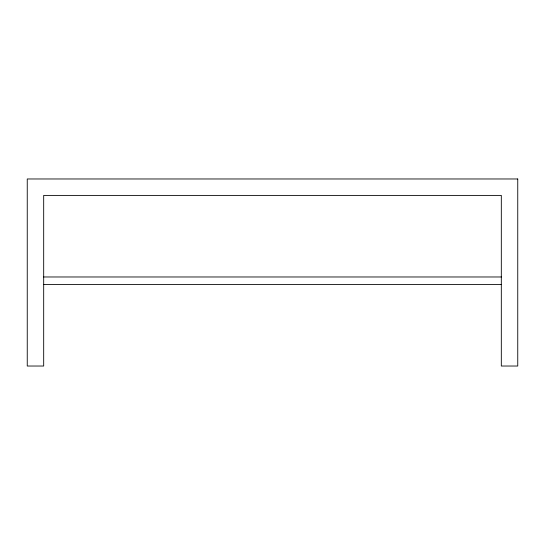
<?xml version="1.0" encoding="UTF-8"?>
<svg xmlns="http://www.w3.org/2000/svg" width="545" height="545" viewBox="0 0 545 545"><rect width="100%" height="100%" fill="white"/><g stroke="black" fill="none" stroke-linecap="round" stroke-linejoin="round"><path stroke-width="0.82" d="M43.682 276.976L501.318 276.976M43.682 284.456L501.318 284.456M517.75 178.971L27.25 178.971L27.25 366.029L43.682 366.029L43.682 195.403L501.318 195.403L501.318 366.029L517.75 366.029L517.75 178.971"/></g></svg>
